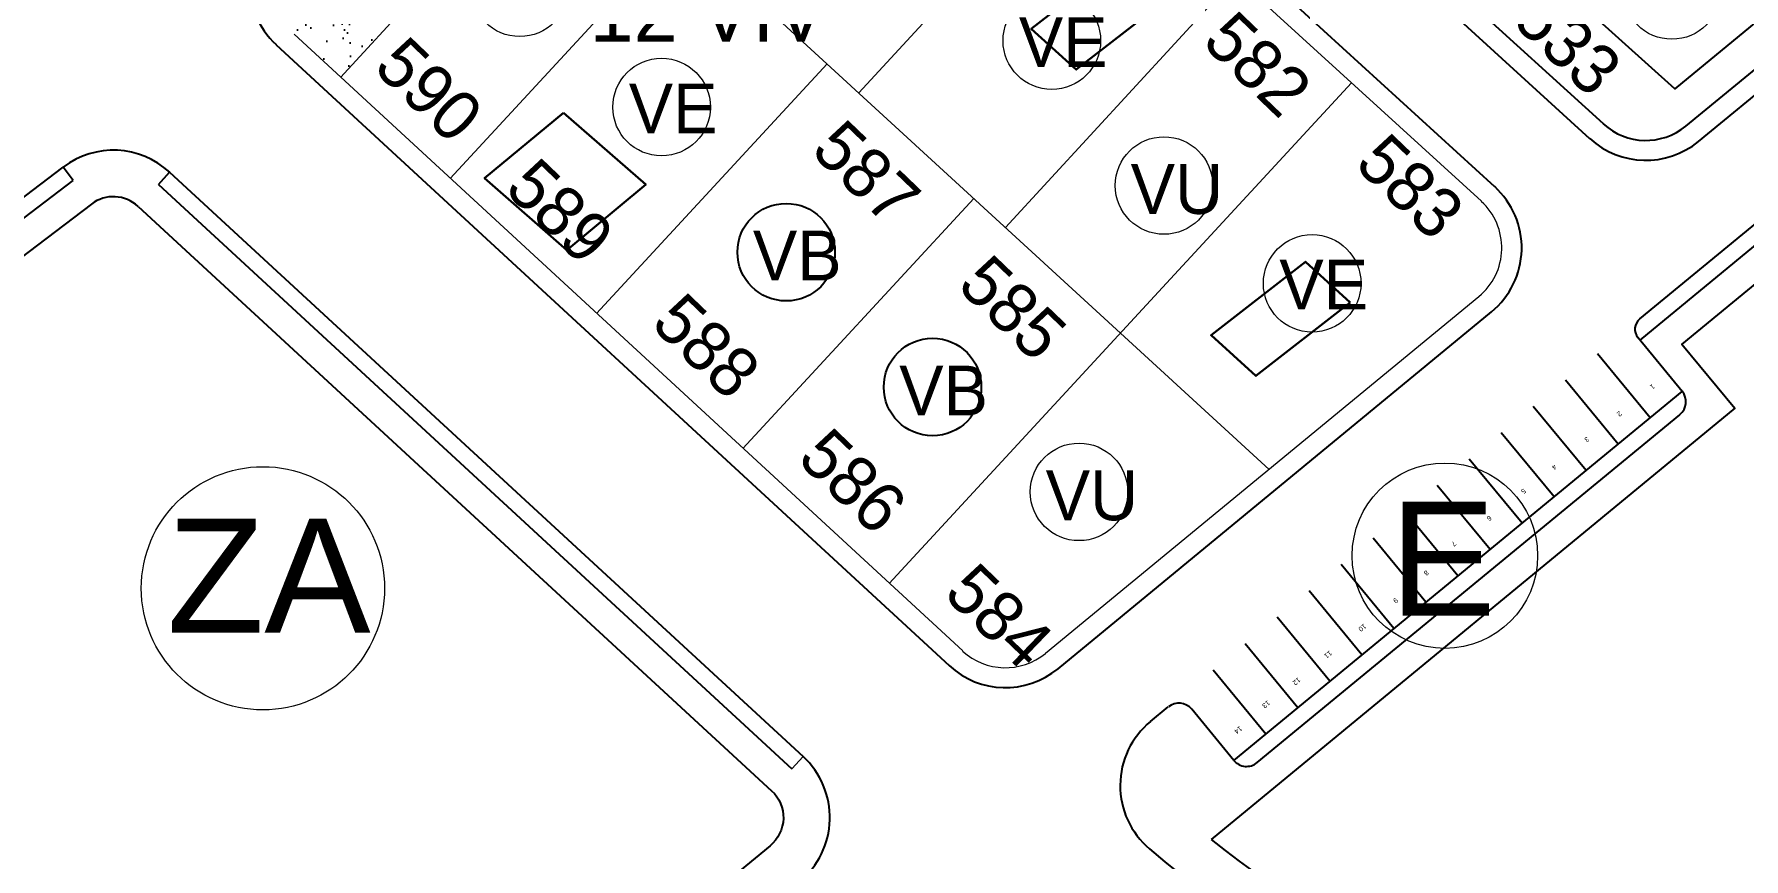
# Model space of a CAD drawing. Extents: x 472704 to 474638, y 1059265 to 1060325.
# Drawn here: x 473729 to 473832, y 1059808.1 to 1059857.8 of the extents above; entities that cross this region are included whole.
import ezdxf
from ezdxf.enums import TextEntityAlignment as Align

# ---------------------------------------------------------------- set-up
doc = ezdxf.new("R2010")
doc.units = 0
doc.header["$LTSCALE"] = 0.4
doc.header["$MEASUREMENT"] = 0
doc.layers.add('AREAS VERDAS', color=72, linetype='CONTINUOUS', lineweight=25)
doc.layers.add('CASA', color=31, linetype='CONTINUOUS', lineweight=30)
for name, color, linetype in [('BIFAMILIARES', 6, 'CONTINUOUS'), ('CASASDURAS', 1, 'CONTINUOUS'), ('Dura', 1, 'CONTINUOUS'), ('MANZANAS', 5, 'CONTINUOUS'), ('NumeroPropu', 6, 'CONTINUOUS'), ('PARCELASPEOPUESTAS', 3, 'CONTINUOUS'), ('PROPUESTA_VIAS', 7, 'CONTINUOUS'), ('TipoVivienda', 7, 'CONTINUOUS'), ('TOPONIMIA', 1, 'CONTINUOUS'), ('UNIFAMILIAR', 5, 'CONTINUOUS'), ('VIAPROPUESTA', 7, 'CONTINUOUS')]:
    doc.layers.add(name, color=color, linetype=linetype)
doc.styles.add('ARIAL', font='arial.ttf')
doc.styles.add('Numeros Parcelas', font='', dxfattribs={"height": 3})
doc.styles.add('ROMAND', font='arial.ttf')
doc.styles.add('TipoVivienda', font='', dxfattribs={"height": 3})
doc.styles.get('Numeros Parcelas').set_extended_font_data('AvantGarde Bk BT')
doc.styles.get('TipoVivienda').set_extended_font_data('AvantGarde Bk BT')

msp = doc.modelspace()

# ---------------------------------------------------------------- hatches: boundary and pattern name
at = {"layer": 'AREAS VERDAS'}
h = msp.add_hatch(dxfattribs=at)
h.set_pattern_fill('AR-SAND', color=64, style=0)
h.set_pattern_definition([(37.5, (0, 0), (-0.0629933581, 1.926823769), [0, -1.52, 0, -1.7, 0, -1.625]), (7.5, (0, 0), (1.769776705, 2.822146065), [0, -0.82, 0, -1.37, 0, -0.525]), (327.5, (-1.23, 0), (3.1141418618, 0.0056590535), [0, -0.5, 0, -1.8, 0, -2.35]), (317.5, (-1.23, 0), (3.0061266046, 0.877675565), [0, -0.25, 0, -1.18, 0, -1.35])])
h.paths.add_polyline_path([(473744.85, 1059862.39, 0.466844), (473744.63, 1059857.79), (473747.44, 1059855.2), (473752.74, 1059860.95), (473751.7, 1059861.92), (473753.6, 1059863.95), (473754.62, 1059862.99), (473761.28, 1059870.21), (473763.2, 1059868.45), (473777.01, 1059883.5), (473776.88, 1059883.62, 0.362019), (473773.04, 1059883.79)])

# ---------------------------------------------------------------- linework, layer by layer
at = {"layer": 'BIFAMILIARES', "linetype": 'Continuous'}
for centre in [(473774.29, 1059844.65), (473783.11, 1059836.52)]:
    msp.add_circle(centre, 2.94, dxfattribs=at)
at = {"layer": 'CASA', "linetype": 'Continuous'}
for points in [[(473797.45, 1059860.08), (473794.75, 1059862.54), (473789.06, 1059858.11), (473791.77, 1059855.66)], [(473808.29, 1059841.61), (473805.58, 1059844.07), (473799.9, 1059839.64), (473802.6, 1059837.19)]]:
    msp.add_lwpolyline(points, close=True, dxfattribs=at)
msp.add_lwpolyline([(473760.86, 1059853.06), (473765.82, 1059848.73), (473761.06, 1059844.78), (473756.11, 1059849.12), (473760.86, 1059853.06)], dxfattribs=at)
at = {"layer": 'CASASDURAS'}
msp.add_lwpolyline([(473830.76, 1059868.03), (473837.2, 1059862.21), (473827.84, 1059854.5), (473821.3, 1059860.41), (473830.76, 1059868.03)], dxfattribs=at)
at = {"layer": 'Dura', "linetype": 'Continuous', "lineweight": 20}
msp.add_circle((473827.67, 1059860.43), 2.94, dxfattribs=at)
at = {"layer": 'PARCELASPEOPUESTAS', "linetype": 'Continuous'}
for p, q in [((473823.54, 1059852.38), (473723.47, 1059943.77)), ((473828.52, 1059852.25), (473852.88, 1059872.32))]:
    msp.add_line(p, q, dxfattribs=at)
at = {"layer": 'PARCELASPEOPUESTAS', "linetype": 'Continuous', "lineweight": 20}
for p, q in [((473816.19, 1059847.72), (473776.88, 1059883.62)), ((473761.3, 1059870.23), (473747.42, 1059855.19)), ((473803.39, 1059831.56), (473761.28, 1059870.21)), ((473792.52, 1059869.34), (473778.67, 1059854.25)), ((473767.91, 1059864.12), (473754.04, 1059849.09)), ((473801.38, 1059861.24), (473787.51, 1059846.14)), ((473747.44, 1059855.2), (473784.93, 1059820.61)), ((473776.75, 1059856.01), (473762.86, 1059840.95)), ((473808.36, 1059854.87), (473780.5, 1059824.68)), ((473785.59, 1059847.89), (473771.68, 1059832.81)), ((473789.92, 1059820.47), (473816.04, 1059841.98))]:
    msp.add_line(p, q, dxfattribs=at)
at = {"layer": 'PARCELASPEOPUESTAS', "linetype": 'Continuous'}
msp.add_arc((473826.1, 1059855.19), 3.8, 227.5958, 309.4725, dxfattribs=at)
at = {"layer": 'PARCELASPEOPUESTAS', "linetype": 'Continuous', "lineweight": 20}
for centre, start, end in [((473813.62, 1059844.91), 309.4725, 47.5958), ((473787.5, 1059823.4), 227.3015, 309.4725)]:
    msp.add_arc(centre, 3.8, start, end, dxfattribs=at)
at = {"layer": 'PROPUESTA_VIAS', "color": 8}
for p, q in [((473826.36, 1059834.67), (473823.18, 1059838.53)), ((473824.43, 1059833.08), (473821.25, 1059836.94)), ((473822.5, 1059831.49), (473819.32, 1059835.35)), ((473820.57, 1059829.9), (473817.39, 1059833.76)), ((473818.64, 1059828.32), (473815.46, 1059832.18)), ((473816.71, 1059826.73), (473813.53, 1059830.59)), ((473814.78, 1059825.14), (473811.6, 1059829)), ((473812.85, 1059823.55), (473809.67, 1059827.41)), ((473810.92, 1059821.96), (473807.74, 1059825.82)), ((473808.99, 1059820.37), (473805.81, 1059824.23)), ((473807.06, 1059818.78), (473803.88, 1059822.64)), ((473805.13, 1059817.19), (473801.95, 1059821.05)), ((473803.2, 1059815.6), (473800.02, 1059819.46))]:
    msp.add_line(p, q, dxfattribs=at)
at = {"layer": 'PROPUESTA_VIAS'}
for p, q in [((473828.29, 1059836.26), (473825.62, 1059839.5)), ((473801.27, 1059814.01), (473828.29, 1059836.26)), ((473802.68, 1059813.88), (473828.15, 1059834.85)), ((473801.27, 1059814.01), (473798.73, 1059817.1))]:
    msp.add_line(p, q, dxfattribs=at)
for centre, radius, start, end in [((473826.24, 1059840.01), 0.8, 129.4725, 219.4725), ((473827.52, 1059835.63), 1, 309.4725, 39.4725), ((473797.96, 1059816.46), 1, 39.4725, 129.4725), ((473802.04, 1059814.65), 1, 219.4725, 309.4725)]:
    msp.add_arc(centre, radius, start, end, dxfattribs=at)
at = {"layer": 'TipoVivienda', "linetype": 'Continuous', "lineweight": 20}
for centre in [(473790.3, 1059857.4), (473766.78, 1059853.4), (473805.99, 1059842.77)]:
    msp.add_circle(centre, 2.94, dxfattribs=at)
at = {"layer": 'TOPONIMIA', "linetype": 'Continuous', "lineweight": 20}
for centre, radius in [((473742.75, 1059824.39), 7.33), ((473813.99, 1059826.35), 5.59)]:
    msp.add_circle(centre, radius, dxfattribs=at)
at = {"layer": 'UNIFAMILIAR', "linetype": 'Continuous', "lineweight": 20}
for centre in [(473758.23, 1059860.59), (473797.06, 1059848.67), (473791.94, 1059830.2)]:
    msp.add_circle(centre, 2.94, dxfattribs=at)
at = {"layer": 'VIAPROPUESTA'}
for p, q in [((473822.73, 1059851.49), (473722.26, 1059943.25)), ((473817, 1059848.6), (473777.21, 1059884.94)), ((473829.28, 1059851.33), (473853.64, 1059871.39)), ((473825.73, 1059840.63), (473859.15, 1059868.16)), ((473825.75, 1059839.35), (473859.79, 1059867.39)), ((473743.55, 1059857.16), (473784.11, 1059819.73)), ((473737.13, 1059849.47), (473775.31, 1059814.24)), ((473736.45, 1059848.74), (473774.63, 1059813.51)), ((473790.68, 1059819.54), (473816.8, 1059841.05)), ((473796.25, 1059816.35), (473797.32, 1059817.24))]:
    msp.add_line(p, q, dxfattribs=at)
at = {"layer": 'VIAPROPUESTA', "linetype": 'Continuous', "lineweight": 20}
for p, q in [((473744.63, 1059857.79), (473747.44, 1059855.2)), ((473775.31, 1059814.24), (473774.63, 1059813.51))]:
    msp.add_line(p, q, dxfattribs=at)
at = {"layer": 'VIAPROPUESTA', "linetype": 'Continuous'}
for p, q in [((473685.96, 1059815.8), (473730.72, 1059849.78)), ((473686.56, 1059815.01), (473731.32, 1059848.98)), ((473731.32, 1059848.98), (473730.72, 1059849.78)), ((473736.45, 1059848.74), (473737.13, 1059849.47))]:
    msp.add_line(p, q, dxfattribs=at)
msp.add_lwpolyline([(473967.38, 1059844.31), (473872.11, 1059858.27), (473862.42, 1059867.22), (473828.28, 1059839.1), (473831.46, 1059835.24), (473799.9, 1059809.25)], dxfattribs=at)
msp.add_lwpolyline([(473735.23, 1059847.41, 0.363472), (473732.41, 1059847.55), (473687.65, 1059813.57, 0.234545), (473686.78, 1059811.82), (473686.78, 1059799.34, 0.349542), (473689.11, 1059796.42), (473698.41, 1059794.28)], format="xyb", dxfattribs=at)
at = {"layer": 'VIAPROPUESTA'}
msp.add_lwpolyline([(473735.23, 1059847.41), (473773.41, 1059812.18, -0.454826), (473773.32, 1059808.87), (473744.72, 1059785.32, -0.172878), (473743.33, 1059784.81), (473736.24, 1059785.3), (473736.94, 1059788.37), (473729.14, 1059790.16), (473728.47, 1059787.23), (473721.22, 1059788.9), (473721.93, 1059791.96), (473714.13, 1059793.75), (473713.46, 1059790.83), (473706.21, 1059792.49)], format="xyb", dxfattribs=at)
at = {"layer": 'VIAPROPUESTA', "linetype": 'Continuous'}
for centre, radius, start, end in [((473746.94, 1059860.84), 5, 127.2006, 227.3015), ((473733.74, 1059845.8), 5, 47.3015, 127.2006), ((473799.42, 1059812.49), 5, 129.4725, 229.6804), ((473847.95, 1059869.67), 80, 229.6804, 257.0141), ((473847.95, 1059869.67), 77.2, 231.5034, 257.0141)]:
    msp.add_arc(centre, radius, start, end, dxfattribs=at)
at = {"layer": 'VIAPROPUESTA'}
for centre, start, end in [((473826.1, 1059855.19), 227.5958, 309.4725), ((473813.62, 1059844.91), 309.4725, 47.5958), ((473787.5, 1059823.4), 227.3015, 309.4725), ((473771.92, 1059810.57), 309.4725, 47.3015)]:
    msp.add_arc(centre, 5, start, end, dxfattribs=at)

# ---------------------------------------------------------------- texts
at = {"layer": 'MANZANAS', "linetype": 'Continuous', "lineweight": 20, "style": 'ARIAL'}
msp.add_text('12 VIV', height=3.416, dxfattribs=at).set_placement((473762.44, 1059857.35))
at = {"layer": 'NumeroPropu', "linetype": 'Continuous', "lineweight": 20, "style": 'Numeros Parcelas'}
for s, p in [('533', (473817.97, 1059858.51)), ('582', (473799.27, 1059857.23)), ('590', (473749.33, 1059855.69)), ('587', (473775.69, 1059850.68)), ('583', (473808.47, 1059849.86)), ('589', (473757.23, 1059848.37)), ('585', (473784.51, 1059842.54)), ('588', (473766.05, 1059840.24)), ('586', (473774.87, 1059832.1)), ('584', (473783.69, 1059823.96))]:
    msp.add_text(s, height=3, rotation=316.1603, dxfattribs=at).set_placement(p)
at = {"layer": 'PROPUESTA_VIAS', "style": 'ROMAND'}
for s, p in [('1', (473826.5, 1059836.54)), ('2', (473824.51, 1059834.9)), ('3', (473822.55, 1059833.36)), ('4', (473820.58, 1059831.69)), ('5', (473818.73, 1059830.24)), ('6', (473816.66, 1059828.61)), ('7', (473814.53, 1059827.07)), ('8', (473812.87, 1059825.31)), ('9', (473811.02, 1059823.65)), ('10', (473809.02, 1059822.01)), ('11', (473806.95, 1059820.39)), ('12', (473805.06, 1059818.77)), ('13', (473803.22, 1059817.39)), ('14', (473801.54, 1059815.84))]:
    msp.add_text(s, height=0.3, rotation=219.4725, dxfattribs=at).set_placement(p, align=Align.MIDDLE)
at = {"layer": 'TipoVivienda', "linetype": 'Continuous', "lineweight": 20, "style": 'TipoVivienda'}
for s, p in [('VE', (473788.31, 1059855.82)), ('VE', (473764.8, 1059851.82)), ('VU', (473795.05, 1059846.96)), ('VB', (473772.28, 1059842.95)), ('VE', (473804.01, 1059841.2)), ('VB', (473781.1, 1059834.81)), ('VU', (473789.93, 1059828.49))]:
    msp.add_text(s, height=3, dxfattribs=at).set_placement(p)
at = {"layer": 'TOPONIMIA', "linetype": 'Continuous', "style": 'ARIAL'}
for s, height, p in [('E', 6.88, (473810.65, 1059822.73)), ('SS    ZA', 6.883, (473713.45, 1059821.71))]:
    msp.add_text(s, height=height, dxfattribs=at).set_placement(p)

doc.saveas('drawing.dxf')
